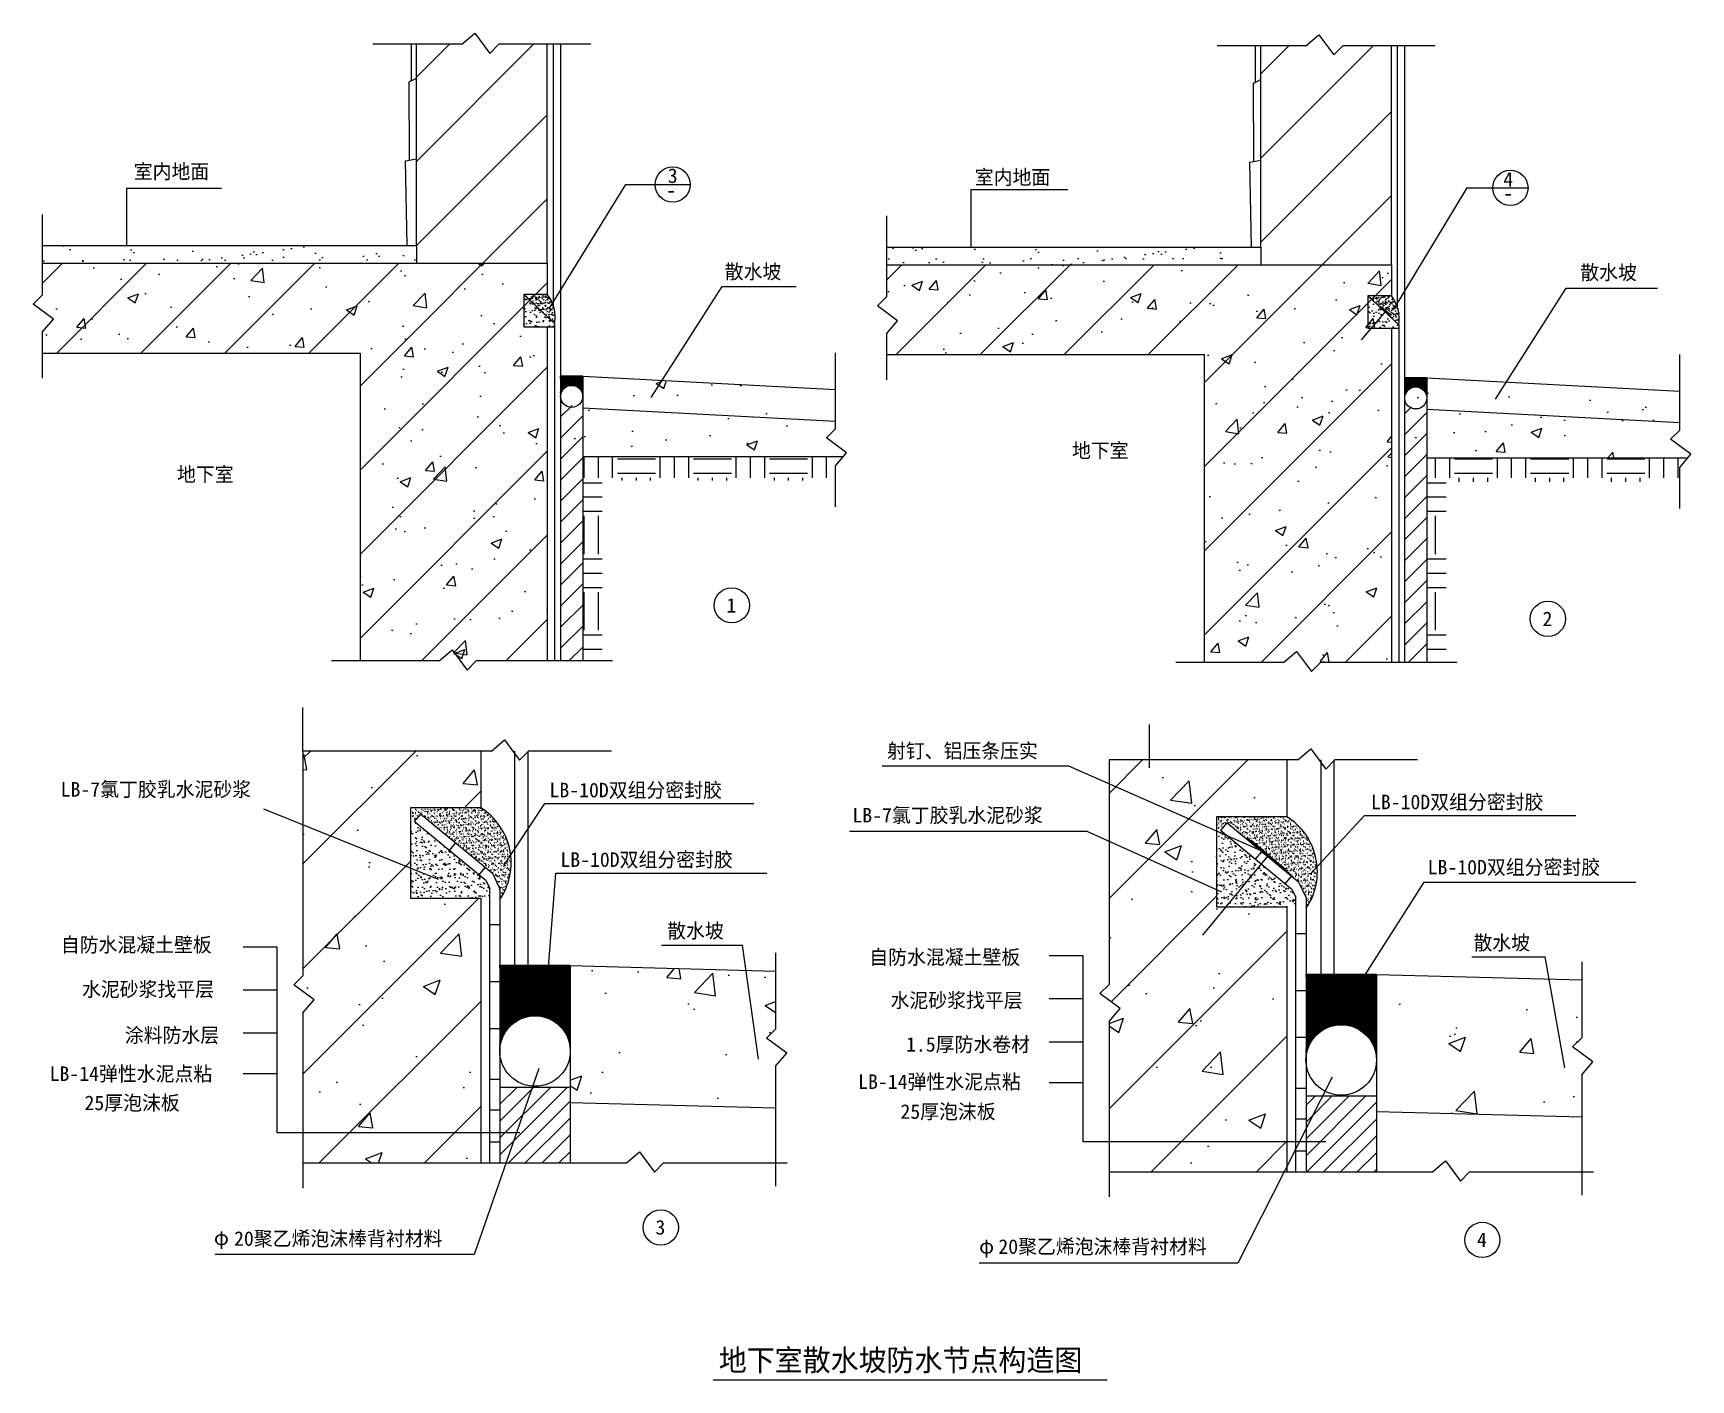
# Model space of a CAD drawing. Header units: metres. Extents: x 3108 to 20812, y 481 to 14858.
import ezdxf

# ---------------------------------------------------------------- set-up
doc = ezdxf.new("R2010")
doc.units = ezdxf.units.M
for name, color, linetype in [('中型', 2, 'Continuous'), ('细', 1, 'Continuous'), ('较粗', 5, 'Continuous')]:
    doc.layers.add(name, color=color, linetype=linetype)

msp = doc.modelspace()

# ---------------------------------------------------------------- hatches: boundary and pattern name
at = {"layer": '细'}
h = msp.add_hatch(dxfattribs=at)
h.set_pattern_fill('ANSI31', scale=200)
h.paths.add_polyline_path([(8599.21, 12402.09), (3206.44, 12402.09), (3206.44, 11442.09), (6599.21, 11442.09), (6599.21, 8155.48), (8599.21, 8155.48)])
h.paths.add_polyline_path([(7202.41, 12589.29), (7202.41, 12402.09), (8599.21, 12402.09), (8599.21, 14739.6), (7202.41, 14739.6)])
h = msp.add_hatch(dxfattribs=at)
h.set_pattern_fill('ANSI31', scale=200)
h.paths.add_polyline_path([(17614.83, 12385.94), (12222.06, 12385.94), (12222.06, 11425.94), (15614.83, 11425.94), (15614.83, 8139.34), (17614.83, 8139.34)])
h.paths.add_polyline_path([(16218.04, 12573.14), (16218.04, 12385.94), (17614.83, 12385.94), (17614.83, 14723.45), (16218.04, 14723.45)])
h = msp.add_hatch(dxfattribs=at)
h.set_pattern_fill('AR-SAND', scale=6.4)
h.paths.add_polyline_path([(7202.41, 12402.09), (7202.41, 12589.29), (3206.44, 12589.29), (3206.44, 12402.09)])
h = msp.add_hatch(dxfattribs=at)
h.set_pattern_fill('AR-SAND', scale=6.4)
h.paths.add_polyline_path([(16218.04, 12385.94), (16218.04, 12573.14), (12222.06, 12573.14), (12222.06, 12385.94)])
h = msp.add_hatch(dxfattribs=at)
h.set_pattern_fill('AR-CONC', scale=6.4)
h.paths.add_polyline_path([(6599.21, 8155.48), (8599.21, 8155.48), (8599.21, 12402.09), (3206.44, 12402.09), (3206.44, 11442.09), (6599.21, 11442.09)])
h.paths.add_polyline_path([(8830.94, 10858.67), (8830.94, 10338.67), (11531.71, 10338.67), (11531.71, 10717.08)])
h.paths.add_polyline_path([(8830.94, 11194.67), (8830.94, 10858.67), (11531.71, 10717.08), (11531.71, 11053.08)])
h = msp.add_hatch(dxfattribs=at)
h.set_pattern_fill('AR-CONC', scale=6.4)
h.paths.add_polyline_path([(15614.83, 8139.34), (17614.83, 8139.34), (17614.83, 12385.94), (12222.06, 12385.94), (12222.06, 11425.94), (15614.83, 11425.94)])
h.paths.add_polyline_path([(17846.57, 10842.53), (17846.57, 10322.53), (20547.34, 10322.53), (20547.34, 10700.94)])
h.paths.add_polyline_path([(17846.57, 11178.53), (17846.57, 10842.53), (20547.34, 10700.94), (20547.34, 11036.94)])
h = msp.add_hatch(dxfattribs=at)
h.set_pattern_fill('AR-SAND')
h.paths.add_polyline_path([(8347.44, 12068.36), (8676.88, 11759.51, 0.21), (8599.21, 12068.36)])
h = msp.add_hatch(dxfattribs=at)
h.set_pattern_fill('AR-SAND', scale=2)
h.paths.add_polyline_path([(8347.44, 12068.36), (8347.44, 11724.06), (8676.88, 11724.06), (8676.88, 11759.51)])
h = msp.add_hatch(dxfattribs=at)
h.set_pattern_fill('AR-SAND')
h.paths.add_polyline_path([(17363.06, 12052.22), (17692.51, 11743.37, 0.21), (17614.83, 12052.22)])
h = msp.add_hatch(dxfattribs=at)
h.set_pattern_fill('AR-SAND', scale=2)
h.paths.add_polyline_path([(17363.06, 12052.22), (17363.06, 11707.91), (17692.51, 11707.91), (17692.51, 11743.37)])
h = msp.add_hatch(dxfattribs=at)
h.set_pattern_fill('SOLID')
h.paths.add_polyline_path([(8977.46, 11194.67), (8739.63, 11194.67), (8739.63, 11013.07), (8745.66, 11013.07, -0.75), (8972.3, 11013.07), (8977.46, 11013.07)])
h = msp.add_hatch(dxfattribs=at)
h.set_pattern_fill('SOLID')
h.paths.add_polyline_path([(17993.09, 11178.53), (17755.25, 11178.53), (17755.25, 10996.92), (17761.28, 10996.92, -0.75), (17987.93, 10996.92), (17993.09, 10996.92)])
h = msp.add_hatch(dxfattribs=at)
h.set_pattern_fill('ANSI31', scale=50)
h.paths.add_polyline_path([(8977.46, 10338.67), (8977.46, 10858.67), (8977.46, 10883.75), (8739.63, 10883.75), (8739.63, 8155.48), (8977.46, 8155.48)])
h = msp.add_hatch(dxfattribs=at)
h.set_pattern_fill('ANSI31', scale=50)
h.paths.add_polyline_path([(8977.46, 10338.67), (8977.46, 10858.67), (8977.46, 10883.75), (8739.63, 10883.75), (8739.63, 8155.48), (8977.46, 8155.48)])
h = msp.add_hatch(dxfattribs=at)
h.set_pattern_fill('ANSI31', scale=50)
h.paths.add_polyline_path([(17993.09, 10322.53), (17993.09, 10842.53), (17993.09, 10867.6), (17755.25, 10867.6), (17755.25, 8139.34), (17993.09, 8139.34)])
h = msp.add_hatch(dxfattribs=at)
h.set_pattern_fill('ANSI31', scale=50)
h.paths.add_polyline_path([(17993.09, 10322.53), (17993.09, 10842.53), (17993.09, 10867.6), (17755.25, 10867.6), (17755.25, 8139.34), (17993.09, 8139.34)])
h = msp.add_hatch(dxfattribs=at)
h.set_pattern_fill('EARTH', scale=64)
h.paths.add_polyline_path([(9184.18, 10082.54), (11678.23, 10082.54), (11678.23, 10338.67), (8977.46, 10338.67), (8977.46, 8155.48), (9184.18, 8155.48)])
h = msp.add_hatch(dxfattribs=at)
h.set_pattern_fill('EARTH', scale=64)
h.paths.add_polyline_path([(18199.8, 10066.4), (20693.85, 10066.4), (20693.85, 10322.53), (17993.09, 10322.53), (17993.09, 8139.34), (18199.8, 8139.34)])
h = msp.add_hatch(dxfattribs=at)
h.set_pattern_fill('ANSI31', scale=250)
h.paths.add_polyline_path([(6108.11, 4539.67), (5990.06, 4400.63), (5990.06, 2796.2), (7888.13, 2796.2), (7888.13, 5624.38), (7137.4, 5624.38), (7137.4, 6588.23), (7888.13, 6588.23), (7888.13, 7194.39), (5990.06, 7194.39), (5990.06, 4795.67), (5892.11, 4699.67)])
h = msp.add_hatch(dxfattribs=at)
h.set_pattern_fill('AR-CONC', scale=10)
h.paths.add_polyline_path([(6108.11, 4539.67), (5990.06, 4400.63), (5990.06, 2796.2), (7888.13, 2796.2), (7888.13, 5624.38), (7137.4, 5624.38), (7137.4, 6588.23), (7888.13, 6588.23), (7888.13, 7194.39), (5990.06, 7194.39), (5990.06, 4795.67), (5892.11, 4699.67)])
h = msp.add_hatch(dxfattribs=at)
h.set_pattern_fill('ANSI31', scale=250)
h.paths.add_polyline_path([(14717.89, 4444.64), (14599.85, 4305.61), (14599.85, 2701.18), (16497.92, 2701.18), (16497.92, 5529.35), (15747.18, 5529.35), (15747.18, 6493.2), (16497.92, 6493.2), (16497.92, 7099.36), (14599.85, 7099.36), (14599.85, 4700.64), (14501.89, 4604.64)])
h = msp.add_hatch(dxfattribs=at)
h.set_pattern_fill('AR-CONC', scale=10)
h.paths.add_polyline_path([(14717.89, 4444.64), (14599.85, 4305.61), (14599.85, 2701.18), (16497.92, 2701.18), (16497.92, 5529.35), (15747.18, 5529.35), (15747.18, 6493.2), (16497.92, 6493.2), (16497.92, 7099.36), (14599.85, 7099.36), (14599.85, 4700.64), (14501.89, 4604.64)])
h = msp.add_hatch(dxfattribs=at)
h.set_pattern_fill('AR-SAND')
h.paths.add_polyline_path([(7888.13, 6588.23), (7137.4, 6588.23), (7137.4, 6481.05), (7180.51, 6443.15), (7245.32, 6521.54), (8016.17, 5884.21), (8093.24, 5720.49), (8093.24, 5624.38), (8102.45, 5624.38, 0.42)])
h = msp.add_hatch(dxfattribs=at)
h.set_pattern_fill('AR-SAND', scale=2)
h.paths.add_polyline_path([(7178.75, 6441.03), (7180.51, 6443.15), (7137.4, 6481.05), (7137.4, 5624.38), (7888.13, 5624.38), (7984.34, 5624.38), (7984.34, 5724.98), (7945.8, 5806.84)])
h = msp.add_hatch(dxfattribs=at)
h.set_pattern_fill('AR-SAND')
h.paths.add_polyline_path([(16497.92, 6493.2), (15747.18, 6493.2), (15747.18, 6386.02), (15790.29, 6348.13), (15855.1, 6426.51), (16625.95, 5789.18), (16703.02, 5625.46), (16703.02, 5529.35), (16712.24, 5529.35, 0.42)])
h = msp.add_hatch(dxfattribs=at)
h.set_pattern_fill('AR-SAND', scale=2)
h.paths.add_polyline_path([(15788.54, 6346), (15790.29, 6348.13), (15747.18, 6386.02), (15747.18, 5529.35), (16497.92, 5529.35), (16594.12, 5529.35), (16594.12, 5629.96), (16555.59, 5711.82)])
h = msp.add_hatch(dxfattribs=at)
h.set_pattern_fill('SOLID')
h.paths.add_polyline_path([(8093.24, 4021.9, -0.92), (8843.63, 4021.87), (8843.63, 4902.96), (8093.24, 4902.96)])
h = msp.add_hatch(dxfattribs=at)
h.set_pattern_fill('AR-CONC', scale=10)
h.paths.add_polyline_path([(11037.92, 3384.99), (11037.92, 3830.63), (11155.97, 3969.67), (10939.97, 4129.67), (11037.92, 4225.67), (11037.92, 4845.57), (8843.63, 4902.96), (8843.63, 4021.87, -0.02), (8844.88, 3991.24, -0.02), (8843.63, 3960.61), (8843.63, 3442.37)])
h = msp.add_hatch(dxfattribs=at)
h.set_pattern_fill('SOLID')
h.paths.add_polyline_path([(16703.02, 3926.87, -0.92), (17453.41, 3926.84), (17453.41, 4807.93), (16703.02, 4807.93)])
h = msp.add_hatch(dxfattribs=at)
h.set_pattern_fill('AR-CONC', scale=10)
h.paths.add_polyline_path([(19647.7, 3289.96), (19647.7, 3735.61), (19765.75, 3874.64), (19549.75, 4034.64), (19647.7, 4130.64), (19647.7, 4750.55), (17453.41, 4807.93), (17453.41, 3926.84, -0.02), (17454.66, 3896.21, -0.02), (17453.41, 3865.58), (17453.41, 3347.35)])
h = msp.add_hatch(dxfattribs=at)
h.set_pattern_fill('ANSI31', scale=40)
h.paths.add_polyline_path([(8843.63, 2796.2), (8843.63, 3606.86), (8093.24, 3606.86), (8093.24, 2796.2)])
h = msp.add_hatch(dxfattribs=at)
h.set_pattern_fill('ANSI31', scale=40)
h.paths.add_polyline_path([(8093.24, 2796.2), (8843.63, 2796.2), (8843.63, 3606.86), (8093.24, 3606.86)])
h = msp.add_hatch(dxfattribs=at)
h.set_pattern_fill('ANSI31', scale=40)
h.paths.add_polyline_path([(17453.41, 2701.18), (17453.41, 3511.83), (16703.02, 3511.83), (16703.02, 2701.18)])
h = msp.add_hatch(dxfattribs=at)
h.set_pattern_fill('ANSI31', scale=40)
h.paths.add_polyline_path([(16703.02, 2701.18), (17453.41, 2701.18), (17453.41, 3511.83), (16703.02, 3511.83)])

# ---------------------------------------------------------------- linework, layer by layer
for p, q in [((7888.13, 7194.39), (7888.13, 6588.23)), ((16497.92, 7099.36), (16497.92, 6493.2)), ((7888.13, 5624.38), (7888.13, 2796.2)), ((16497.92, 5529.35), (16497.92, 2701.18)), ((10371.28, 481.29), (14577.24, 481.29))]:
    msp.add_line(p, q)
at = {"layer": '中型'}
for p, q in [((7202.41, 12589.29), (7202.41, 14739.6)), ((8599.21, 12402.09), (8599.21, 14739.6)), ((16218.04, 12573.14), (16218.04, 14723.45)), ((17614.83, 12385.94), (17614.83, 14723.45)), ((3206.44, 12589.29), (7202.41, 12589.29)), ((7202.41, 12589.29), (7202.41, 12402.09)), ((12222.06, 12573.14), (16218.04, 12573.14)), ((16218.04, 12573.14), (16218.04, 12385.94)), ((8599.21, 12068.36), (8347.44, 12068.36)), ((8347.44, 12068.36), (8347.44, 11724.06)), ((8676.88, 11759.51), (8347.44, 12068.36)), ((17614.83, 12052.22), (17363.06, 12052.22)), ((17692.51, 11743.37), (17363.06, 12052.22)), ((17363.06, 12052.22), (17363.06, 11707.91)), ((17560.65, 11900.81), (17289.34, 11582.93)), ((17490.31, 11947.65), (17614.24, 11823.85)), ((17517.11, 11934.27), (17600.84, 11850.61)), ((8347.44, 11724.06), (8676.88, 11724.06)), ((8676.88, 11759.51), (8676.88, 8155.48)), ((17363.06, 11707.91), (17692.51, 11707.91)), ((17692.51, 11743.37), (17692.51, 8139.34)), ((8977.46, 11194.67), (11678.23, 11053.08)), ((8977.46, 11194.67), (8977.46, 10858.67)), ((17993.09, 11178.53), (20693.85, 11036.94)), ((17993.09, 11178.53), (17993.09, 10842.53)), ((8977.46, 10858.67), (11678.23, 10717.08)), ((8977.46, 10858.67), (8977.46, 10338.67)), ((17993.09, 10842.53), (20693.85, 10700.94)), ((17993.09, 10842.53), (17993.09, 10322.53)), ((8977.46, 10338.67), (11756.66, 10338.67)), ((17993.09, 10322.53), (20772.28, 10322.53)), ((8253.86, 4902.96), (8253.86, 7194.39)), ((8393.43, 4902.96), (8393.43, 7194.39)), ((16863.64, 4807.93), (16863.64, 7099.36)), ((17003.21, 4807.93), (17003.21, 7099.36)), ((7888.13, 6588.23), (7137.4, 6588.23)), ((7137.4, 6588.23), (7137.4, 5624.38)), ((16497.92, 6493.2), (15747.18, 6493.2)), ((15747.18, 6493.2), (15747.18, 5529.35)), ((16070.42, 6262.68), (16540.62, 5873.61)), ((16117.91, 6243.7), (16502.62, 5916.31)), ((16312.64, 6096.61), (15595.47, 5228.31)), ((7137.4, 5624.38), (7888.13, 5624.38)), ((15747.18, 5529.35), (16497.92, 5529.35)), ((8843.63, 3442.37), (11037.92, 3384.99)), ((17453.41, 3347.35), (19647.7, 3289.96))]:
    msp.add_line(p, q, dxfattribs=at)
for centre in [(8292.3, 11826.98), (17307.92, 11810.83)]:
    msp.add_arc(centre, 390.46, 350.05, 38.18, dxfattribs=at)
at = {"layer": '细'}
for p, q in [((7685.93, 14739.6), (6735.93, 14739.6)), ((7148.19, 14351.35), (7148.19, 14739.6)), ((7685.93, 14739.6), (7824.97, 14857.64)), ((7824.97, 14857.64), (7984.97, 14641.64)), ((7984.97, 14641.64), (8080.97, 14739.6)), ((9065.93, 14739.6), (8080.97, 14739.6)), ((8661.2, 14739.6), (8661.2, 11954.92)), ((8739.63, 14739.6), (8739.63, 10897.23)), ((16701.56, 14723.45), (15751.56, 14723.45)), ((16163.81, 14335.2), (16163.81, 14723.45)), ((16701.56, 14723.45), (16840.59, 14841.5)), ((16840.59, 14841.5), (17000.59, 14625.5)), ((17000.59, 14625.5), (17096.59, 14723.45)), ((18081.56, 14723.45), (17096.59, 14723.45)), ((17676.82, 14723.45), (17676.82, 11938.78)), ((17755.25, 14723.45), (17755.25, 10881.09)), ((7124.15, 14339.34), (7202.41, 14378.43)), ((16139.77, 14323.2), (16218.04, 14362.28)), ((7128.77, 13504.25), (7124.15, 14339.34)), ((16144.39, 13488.11), (16139.77, 14323.2)), ((7084.77, 13496.41), (7202.41, 13517.39)), ((7102.81, 12589.29), (7084.77, 13496.41)), ((16100.39, 13480.26), (16218.04, 13501.24)), ((16118.43, 12573.14), (16100.39, 13480.26)), ((4105.93, 13203.27), (5120.49, 13203.27)), ((4105.93, 13203.27), (4105.93, 12589.29)), ((8622.41, 11921.39), (9437.03, 13241.55)), ((9437.03, 13241.55), (10126.49, 13241.55)), ((13121.56, 13187.13), (14157.45, 13187.13)), ((13121.56, 13187.13), (13121.56, 12573.14)), ((17638.03, 11905.25), (18423.36, 13206.47)), ((18423.36, 13206.47), (19055.46, 13206.47)), ((19055.46, 13206.47), (19072.98, 13206.47)), ((3206.44, 12923.27), (3206.44, 12060.05)), ((12222.06, 12907.13), (12222.06, 12043.9)), ((3108.49, 11964.05), (3206.44, 12060.05)), ((9708.46, 10967.05), (10465.93, 12153.27)), ((10465.93, 12153.27), (11257.58, 12153.27)), ((12124.11, 11947.9), (12222.06, 12043.9)), ((18724.08, 10950.9), (19481.56, 12137.13)), ((19481.56, 12137.13), (20455.12, 12137.13)), ((3324.49, 11804.05), (3108.49, 11964.05)), ((12340.11, 11787.9), (12124.11, 11947.9)), ((3206.44, 11665.01), (3324.49, 11804.05)), ((12222.06, 11648.87), (12340.11, 11787.9)), ((3206.44, 11665.01), (3206.44, 11173.27)), ((12222.06, 11648.87), (12222.06, 11157.13)), ((11678.23, 10633.86), (11678.23, 11443.27)), ((20693.85, 10617.71), (20693.85, 11427.13)), ((8977.46, 11194.67), (8739.63, 11194.67)), ((17993.09, 11178.53), (17755.25, 11178.53)), ((8739.63, 10897.23), (8739.63, 8155.48)), ((17755.25, 10881.09), (17755.25, 8139.34)), ((11580.28, 10537.86), (11678.23, 10633.86)), ((11796.28, 10377.86), (11580.28, 10537.86)), ((20595.9, 10521.71), (20693.85, 10617.71)), ((20811.9, 10361.71), (20595.9, 10521.71)), ((8977.46, 10338.67), (8977.46, 8155.48)), ((11678.23, 10238.83), (11796.28, 10377.86)), ((17993.09, 10322.53), (17993.09, 8139.34)), ((20693.85, 10222.68), (20811.9, 10361.71)), ((11678.23, 9800.53), (11678.23, 10238.83)), ((20693.85, 9784.39), (20693.85, 10222.68)), ((7445.93, 8155.48), (6295.93, 8155.48)), ((7445.93, 8155.48), (7584.97, 8273.53)), ((7584.97, 8273.53), (7744.97, 8057.53)), ((7744.97, 8057.53), (7840.97, 8155.48)), ((9295.93, 8155.48), (7840.97, 8155.48)), ((16461.56, 8139.34), (16600.59, 8257.38)), ((16600.59, 8257.38), (16760.59, 8041.38)), ((16461.56, 8139.34), (15311.56, 8139.34)), ((16760.59, 8041.38), (16856.59, 8139.34)), ((18311.56, 8139.34), (16856.59, 8139.34)), ((5990.06, 7194.39), (5990.06, 7657.5)), ((15032.27, 7012.93), (15032.27, 7476.04)), ((8003.86, 7194.39), (8142.89, 7312.44)), ((8142.89, 7312.44), (8302.89, 7096.44)), ((8003.86, 7194.39), (5990.06, 7194.39)), ((5990.06, 7194.39), (5990.06, 4795.67)), ((8302.89, 7096.44), (8398.89, 7194.39)), ((9283.86, 7194.39), (8398.89, 7194.39)), ((16613.64, 7099.36), (14599.85, 7099.36)), ((14599.85, 7099.36), (14599.85, 4700.64)), ((16613.64, 7099.36), (16752.67, 7217.41)), ((16752.67, 7217.41), (16912.67, 7001.41)), ((16912.67, 7001.41), (17008.67, 7099.36)), ((17893.64, 7099.36), (17008.67, 7099.36)), ((14167.46, 7033.96), (12175.38, 7033.96)), ((16274.54, 6108.1), (14167.46, 7033.96)), ((5568.78, 6577.63), (7433.34, 5827.7)), ((8135.58, 5972.84), (8573.08, 6632.85)), ((8573.08, 6632.85), (10806.31, 6632.85)), ((7245.32, 6521.54), (7178.75, 6441.03)), ((7945.8, 5806.84), (7178.75, 6441.03)), ((8016.17, 5884.21), (7245.32, 6521.54)), ((15855.1, 6426.51), (15788.54, 6346)), ((16625.95, 5789.18), (15855.1, 6426.51)), ((16745.37, 5877.81), (17326.53, 6506.57)), ((17326.53, 6506.57), (19583.68, 6506.57)), ((7617.39, 6213.92), (7550.82, 6133.41)), ((14364.48, 6335.2), (11828.46, 6335.2)), ((15802.42, 5688.84), (14364.48, 6335.2)), ((16555.59, 5711.82), (15788.54, 6346)), ((16227.17, 6118.89), (16160.61, 6038.38)), ((7933.67, 5952.42), (7867.11, 5871.91)), ((8016.17, 5884.21), (8093.24, 5720.49)), ((8597.75, 4704.67), (8691.5, 5890.9)), ((8691.5, 5890.9), (10944.94, 5890.9)), ((16543.45, 5857.39), (16476.89, 5776.88)), ((7945.8, 5806.84), (7984.34, 5724.98)), ((7984.34, 2796.2), (7984.34, 5724.98)), ((8093.24, 5720.49), (8093.24, 2796.2)), ((16555.59, 5711.82), (16594.12, 5629.96)), ((16625.95, 5789.18), (16703.02, 5625.46)), ((17207.53, 4609.64), (17965.01, 5795.87)), ((17965.01, 5795.87), (20225.07, 5795.87)), ((16594.12, 2701.18), (16594.12, 5629.96)), ((16703.02, 5625.46), (16703.02, 2701.18)), ((7984.34, 5341.25), (8093.24, 5341.25)), ((16594.12, 5246.22), (16703.02, 5246.22)), ((5714.07, 5101.96), (5350.85, 5101.96)), ((5714.07, 3118.27), (5714.07, 5101.96)), ((9820.1, 5121), (10684.09, 5121)), ((10856.38, 3905.68), (10684.09, 5121)), ((11037.92, 5038.89), (11037.92, 4225.67)), ((14323.86, 5006.93), (13960.63, 5006.93)), ((14323.86, 3023.24), (14323.86, 5006.93)), ((18472.73, 4996.87), (19256.07, 4996.87)), ((19466.16, 3810.65), (19256.07, 4996.87)), ((5892.11, 4699.67), (5990.06, 4795.67)), ((8843.63, 4902.96), (8093.24, 4902.96)), ((17453.41, 4807.93), (16703.02, 4807.93)), ((19647.7, 4943.86), (19647.7, 4130.64)), ((5714.07, 4642.32), (5350.85, 4642.32)), ((6108.11, 4539.67), (5892.11, 4699.67)), ((7984.34, 4733.05), (8093.24, 4733.05)), ((14501.89, 4604.64), (14599.85, 4700.64)), ((14717.89, 4444.64), (14501.89, 4604.64)), ((16594.12, 4638.03), (16703.02, 4638.03)), ((5990.06, 4400.63), (6108.11, 4539.67)), ((14323.86, 4547.29), (13960.63, 4547.29)), ((14599.85, 4305.61), (14717.89, 4444.64)), ((5990.06, 4400.63), (5990.06, 2528.89)), ((14599.85, 4305.61), (14599.85, 2433.86)), ((5714.07, 4182.69), (5350.85, 4182.69)), ((7984.34, 4233.28), (8093.24, 4233.28)), ((10939.97, 4129.67), (11037.92, 4225.67)), ((11155.97, 3969.67), (10939.97, 4129.67)), ((14323.86, 4087.66), (13960.63, 4087.66)), ((16594.12, 4138.25), (16703.02, 4138.25)), ((19549.75, 4034.64), (19647.7, 4130.64)), ((11037.92, 3830.63), (11155.97, 3969.67)), ((19765.75, 3874.64), (19549.75, 4034.64)), ((5714.07, 3747.24), (5350.85, 3747.24)), ((8507.66, 3806.34), (7817.31, 1820.62)), ((11037.92, 3830.63), (11037.92, 2548.89)), ((19647.7, 3735.61), (19765.75, 3874.64)), ((19647.7, 3735.61), (19647.7, 2453.86)), ((7984.34, 3689.44), (8093.24, 3689.44)), ((8093.24, 3606.86), (8843.63, 3606.86)), ((14323.86, 3652.21), (13960.63, 3652.21)), ((16983.12, 3711.31), (15975.1, 1725.29)), ((16594.12, 3594.41), (16703.02, 3594.41)), ((16703.02, 3511.83), (17453.41, 3511.83)), ((7984.34, 3363.14), (8093.24, 3363.14)), ((16594.12, 3268.11), (16703.02, 3268.11)), ((8305.09, 3118.27), (5714.07, 3118.27)), ((7984.34, 3021.3), (8093.24, 3021.3)), ((16914.87, 3023.24), (14323.86, 3023.24)), ((9443.86, 2796.2), (9582.89, 2914.25)), ((9582.89, 2914.25), (9742.89, 2698.25)), ((16594.12, 2926.27), (16703.02, 2926.27)), ((5990.06, 2796.2), (9443.86, 2796.2)), ((9742.89, 2698.25), (9838.89, 2796.2)), ((9838.89, 2796.2), (11162.42, 2796.2)), ((14599.85, 2701.18), (18053.64, 2701.18)), ((18053.64, 2701.18), (18192.67, 2819.22)), ((18192.67, 2819.22), (18352.67, 2603.22)), ((18352.67, 2603.22), (18448.67, 2701.18)), ((18448.67, 2701.18), (19772.21, 2701.18)), ((7817.31, 1820.62), (5050.68, 1820.62)), ((15975.1, 1725.29), (13211.35, 1725.29))]:
    msp.add_line(p, q, dxfattribs=at)
for centre, radius in [((9938.52, 13241.55), 187.97), ((18885.01, 13206.47), 187.97), ((8858.98, 10980.02), 118.04), ((17874.6, 10963.87), 118.04), ((10569.85, 8749.1), 187.97), ((19284.98, 8605.24), 187.97), ((8468.43, 3991.24), 376.45), ((17078.22, 3896.21), 376.45), ((9811.01, 2107.74), 187.97), ((18584.79, 1975.04), 187.97)]:
    msp.add_circle(centre, radius, dxfattribs=at)
for centre in [(7520.09, 6000.64), (16129.88, 5905.61)]:
    msp.add_arc(centre, 693.34, 325.76, 57.94, dxfattribs=at)
at = {"layer": '较粗'}
for p, q in [((3206.44, 12402.09), (8599.21, 12402.09)), ((8599.21, 12402.09), (8599.21, 12068.36)), ((12222.06, 12385.94), (17614.83, 12385.94)), ((17614.83, 12385.94), (17614.83, 12052.22)), ((8599.21, 11724.06), (8599.21, 8155.48)), ((17614.83, 11707.91), (17614.83, 8139.34)), ((3206.44, 11442.09), (6599.21, 11442.09)), ((6599.21, 11442.09), (6599.21, 8155.48)), ((12222.06, 11425.94), (15614.83, 11425.94)), ((15614.83, 11425.94), (15614.83, 8139.34)), ((8843.63, 4902.96), (11037.92, 4845.57)), ((8843.63, 4902.96), (8843.63, 2796.2)), ((17453.41, 4807.93), (19647.7, 4750.55)), ((17453.41, 4807.93), (17453.41, 2701.18))]:
    msp.add_line(p, q, dxfattribs=at)

# ---------------------------------------------------------------- texts
for s, height, p in [('射钉、铝压条压实', 155, (12226.68, 7118.88)), ('LB-7氯丁胶乳水泥砂浆', 155, (11857.58, 6431.16)), ('自防水混凝土壁板', 155, (12038.17, 4916.49)), ('水泥砂浆找平层', 155, (12264.69, 4455.56)), ('1.5厚防水卷材', 155, (12430.64, 3985.1)), ('LB-14弹性水泥点粘', 155, (11919.27, 3586.68)), ('25厚泡沫板', 155, (12370.77, 3267.83)), ('φ', 155, (5038.82, 1920.35)), ('20聚乙烯泡沫棒背衬材料', 155, (5253.94, 1912.08)), ('φ', 155, (13210.99, 1829.36)), ('20聚乙烯泡沫棒背衬材料', 155, (13416.36, 1826.37)), ('地下室散水坡防水节点构造图 ', 229.7, (10430.48, 576.75))]:
    msp.add_text(s, height=height).set_placement(p)
at = {"layer": '细'}
for s, p in [('室内地面', (4182.61, 13303.81)), ('3', (9885.46, 13258.44)), ('室内地面', (13164.79, 13242.51)), ('4', (18808.89, 13219.32)), ('-', (9870.12, 13103.93)), ('-', (18807.5, 13071.82)), ('散水坡', (10494.13, 12234.72)), ('散水坡', (19631.11, 12226.31)), ('地下室', (14202.73, 10325.29)), ('地下室', (4645.08, 10071.11)), ('1', (10512.63, 8671.77)), ('2', (19227.76, 8527.91)), ('LB-7氯丁胶乳水泥砂浆', (3402.2, 6707.45)), ('LB-10D双组分密封胶', (8623.03, 6699.88)), ('LB-10D双组分密封胶', (17395.81, 6572.49)), ('LB-10D双组分密封胶', (8739.02, 5957.34)), ('LB-10D双组分密封胶', (18001.37, 5877.33)), ('散水坡', (9879, 5197.48)), ('自防水混凝土壁板', (3403.32, 5048.65)), ('散水坡', (18490.18, 5070.3)), ('水泥砂浆找平层', (3629.84, 4573.67)), ('涂料防水层', (4087.57, 4083.44)), ('LB-14弹性水泥点粘', (3284.41, 3671.62)), ('25厚泡沫板', (3656.76, 3361.12)), ('3', (9753.79, 2031.75)), ('4', (18527.57, 1898.74))]:
    msp.add_text(s, height=155, dxfattribs=at).set_placement(p)

doc.saveas('drawing.dxf')
